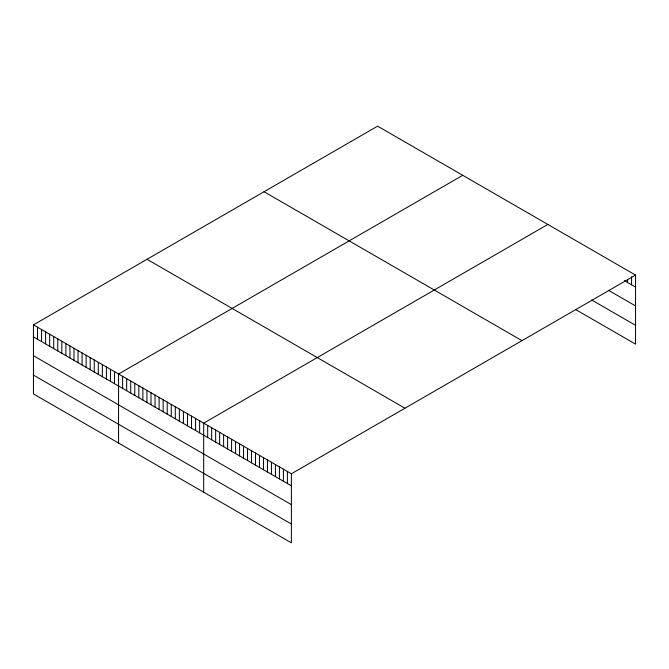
<?xml version="1.0" encoding="UTF-8"?>
<svg xmlns="http://www.w3.org/2000/svg" width="669" height="669" viewBox="0 0 669 669"><rect width="100%" height="100%" fill="white"/><g stroke="black" fill="none" stroke-linecap="round" stroke-linejoin="round"><path stroke-width="1" d="M33.45 324.866L291.383 473.777L291.383 542.843L33.45 393.924L33.45 324.866L377.617 126.157L635.55 275.076L635.55 344.134L575.758 309.613M462.739 175.303L118.564 374.004L118.564 443.07M547.852 224.441L203.685 423.151L203.685 492.208M291.383 473.777L635.55 275.076M624.386 280.662L635.55 287.11M608.447 290.279L635.55 305.925M591.705 300.005L635.55 325.318M264.046 191.735L521.971 340.646M147.029 259.288L404.954 408.207M33.45 336.9L291.383 485.811M33.45 355.716L291.383 504.635M33.45 375.108L291.383 524.019M631.561 276.782L631.561 284.81M627.581 279.5L627.581 282.51M287.394 471.478L287.394 483.511M283.405 469.178L283.405 481.212M279.425 466.878L279.425 478.912M275.436 464.57L275.436 476.604M271.447 462.271L271.447 474.304M267.466 459.971L267.466 472.005M263.477 457.671L263.477 469.705M259.488 455.363L259.488 467.405M255.508 453.064L255.508 465.097M251.519 450.764L251.519 462.797M247.53 448.464L247.53 460.498M243.549 446.164L243.549 458.198M239.561 443.856L239.561 455.898M235.572 441.557L235.572 453.59M231.591 439.257L231.591 451.291M227.602 436.957L227.602 448.991M223.613 434.658L223.613 446.691M219.633 432.35L219.633 444.392M215.644 430.05L215.644 442.084M211.655 427.75L211.655 439.784M207.674 425.451L207.674 437.484M199.63 420.809L199.63 432.843M195.582 418.468L195.582 430.501M191.526 416.126L191.526 428.16M187.471 413.785L187.471 425.819M183.415 411.443L183.415 423.485M179.367 409.11L179.367 421.144M175.311 406.769L175.311 418.802M171.256 404.427L171.256 416.461M167.208 402.086L167.208 414.119M163.152 399.744L163.152 411.778M159.097 397.403L159.097 409.445M155.049 395.07L155.049 407.103M150.993 392.728L150.993 404.762M146.937 390.387L146.937 402.42M142.89 388.045L142.89 400.079M138.834 385.704L138.834 397.737M134.778 383.362L134.778 395.404M130.731 381.029L130.731 393.063M126.675 378.687L126.675 390.721M122.619 376.346L122.619 388.38M114.516 371.663L114.516 383.697M110.46 369.321L110.46 381.363M106.404 366.988L106.404 379.022M102.357 364.647L102.357 376.68M98.301 362.305L98.301 374.339M94.245 359.964L94.245 371.997M90.198 357.622L90.198 369.656M86.142 355.281L86.142 367.323M82.086 352.948L82.086 364.981M78.039 350.606L78.039 362.64M73.983 348.265L73.983 360.298M69.927 345.923L69.927 357.957M65.88 343.582L65.88 355.615M61.824 341.24L61.824 353.282M57.768 338.907L57.768 350.941M53.712 336.566L53.712 348.599M49.665 334.224L49.665 346.258M45.609 331.883L45.609 343.916M41.553 329.541L41.553 341.575M37.506 327.2L37.506 339.242"/></g></svg>
